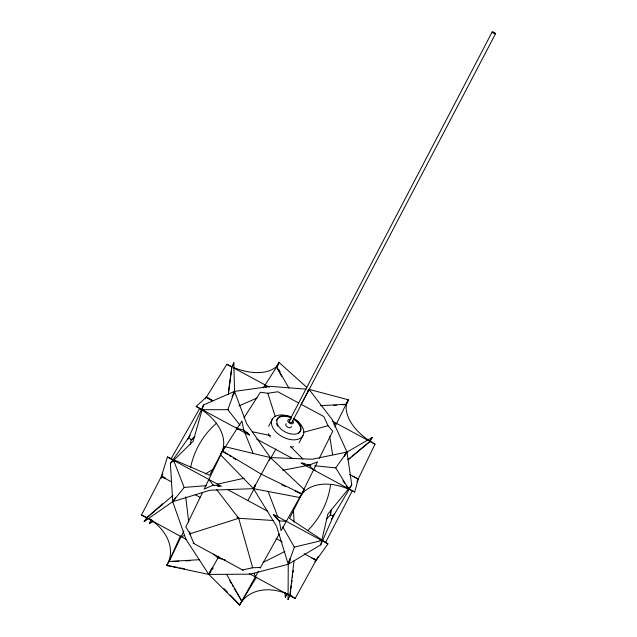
<?xml version="1.0" encoding="UTF-8"?>
<svg xmlns="http://www.w3.org/2000/svg" width="637" height="637" viewBox="0 0 637 637"><rect width="100%" height="100%" fill="white"/><g stroke="black" fill="none" stroke-linecap="round" stroke-linejoin="round"><path stroke-width="0.96" d="M318.062 556.746L295.138 598.493L290.13 595.117L288.075 599.688L288.243 564.294L289.724 558.697M289.891 595.643L294.039 560.656M228.38 394.399L231.884 367.008L226.852 364.292L205.329 398.858M290.257 594.13L290.759 590.196M291.013 588.23L291.396 585.284M291.65 583.317L292.033 580.363M292.415 577.417L292.67 575.45M293.052 572.496L293.307 570.529M228.404 392.448L231.78 367.238L233.843 362.787L234.52 391.405L233.835 394.184M330.683 512.156L330.197 514.943L333.43 515.906M331.423 509.162L330.507 515.038L326.248 519.155M190.272 444.57L191.196 439.721L194.89 436.425M148.628 518.454A44.837 33.753 20.4 0 1 166.647 565.465L208.801 574.431L250.118 574.168L288.243 564.294L320.73 544.858L327.88 514.083L351.759 484.964L347.006 452.063L332.243 419.679L309.033 389.374L307.902 390.951M330.579 484.622C328.23 502.036 320.069 518.112 307.775 530.605M288.075 599.688L288.521 597.92M190.646 467.224C194.285 450.088 203.307 434.498 216.668 423.103M162.578 503.859L146.996 517.459L144.161 521.584L172.715 501.677L209.995 490.235L253.494 488.667L299.836 497.561A48.842 32.105 32.6 0 1 354.713 492.051L358.193 479.088L375.026 444.124A42.305 24.198 30.9 0 1 347.73 400.96L334.823 426.989M233.054 365.598L233.843 362.787M306.063 389.143L270.399 386.356L234.52 391.405L203.529 404.957L193.138 441.242L170.39 463.473L172.715 501.677L185.956 539.348L208.801 574.431L239.679 605.15A44.948 33.96 34.6 0 1 288.179 594.305M222.178 451.553L209.661 475.226L167.412 457.008L161.4 476.404L141.446 515.102L147.354 518.311M233.946 393.228L234.52 391.405L246.694 423.844L270.351 457.573L304.104 489.503L289.54 518.446L327.944 543.887L316.215 560.257L314.75 561.516M269.483 460.256L270.351 457.573L312.257 459.229L347.006 452.063L372.319 437.38L369.834 441.616L352.452 456.219M211.516 399.932L206.332 397.138L196.148 406.438A48.707 31.89 22.5 0 1 220.362 454.595L253.494 488.667L276.617 526.305L288.243 564.294L294.342 547.111L282.74 526.815M308.372 391.198L309.033 389.374L348.527 399.829L346.186 404.495L342.3 404.782M284.978 592.346L285.304 597.18L286.754 593.278M255.397 484.343L253.494 488.667L255.7 485.577M320.73 544.858L334.536 513.398M169.211 560.902L180.422 535.9M153.796 521.17L149.488 523.479L151.272 519.561M187.835 439.379L203.529 404.957M211.635 568.196L208.801 574.431L210.99 571.174M288.243 564.294L290.353 559.796M232.027 396.676L234.52 391.405L227.839 409.647L240.038 425.253M183.902 530.924L168.996 561.675L166.647 565.465M202.558 492.457L185.813 526.99L190.431 534.316M220.816 454.802L204.19 489.089L213.212 485.099L221.453 486.254L167.412 457.008M254.458 486.987L253.494 488.667L270.351 457.573L224.773 446.641L222.52 451.283L227.544 454.404M276.952 366.49L278.974 362.397L306.835 387.4M299.836 497.561L317.545 461.841L308.969 465.177L282.669 470.281M319.217 458.473L332.729 431.225L328.023 425.723L323.867 416.566L301.277 404.391M239.679 605.15L258.375 571.317M352.476 490.386L325.467 542.724M356.871 481.699L358.193 479.088L352.994 476.277M268.647 426.36L272.389 419.011M289.325 420.89L492.17 31.938M218.913 556.189L208.801 574.431L210.202 571.93M247.865 500.674L253.837 489.24M308.157 391.046L309.033 389.374L300.975 404.622M291.961 422.315L495.546 33.721A1.911 0.486 27.6 0 0 493.237 32.025A1.911 0.486 27.6 0 0 492.791 32.742A1.911 0.486 27.6 0 0 495.546 33.721M222.639 450.678L224.773 446.641M299.087 442.779L302.989 435.509M162.833 473.809L161.4 476.404L161.456 478.252M170.931 459.094L199.819 408.285M278.974 362.397L276.45 366.952L281.634 376.292M346.186 404.041L348.527 399.829M240.882 602.61L239.679 604.768L230.132 594.934M260.143 568.148L279.245 533.981M300.624 495.721L281.068 530.709L279.356 520.899L273.687 514.521L327.944 543.887M304.104 489.503L301.58 494.017L295.289 491.103M271.075 457.613L275.893 449.109M344.577 456.275L347.006 452.063L344.49 454.906M285.304 597.18L287.383 593.668M331.471 519.219L351.759 484.964M242.235 600.572L256.488 577.17M220.362 454.595L241.917 421.025L243.692 429.935L253.263 453.687M243.955 417.856L260.406 392.249L267.795 393.268L277.812 391.755L298.665 402.99M263.208 387.893L278.688 363.791A42.177 24.071 24.5 0 1 233.731 367.557M174.737 499.583L172.715 501.677L175.47 497.545M212.089 569.55L213.188 567.925M149.488 523.479L151.837 520.071M170.39 463.473L190.216 435.389M269.164 459.158L270.351 457.573M345.843 453.568L347.006 452.063L335.739 467.877L314.702 465.751M172.715 501.677L184.173 487.44L206.436 485.641M370.463 439.618L372.319 437.38M144.161 521.584L146.08 519.617M194.277 437.388L191.474 439.952L188.632 437.627M146.669 517.937L173.041 495.355M348.678 459.388L350.939 457.485M347.754 459.826L369.962 441.401M205.21 474L212.806 469.525M263.121 562.455L284.858 551.467M238.971 405.936L256.99 398.021M181.139 536.641L184.73 535.494M189.213 534.061L238.692 518.263L273.743 520.533M303.172 432.404L328.023 425.723M333.772 424.178L336.591 423.422M294.342 547.111L321.741 540.526M217.074 484.239L244.122 478.244M242.506 569.94L252.69 567.734L238.692 518.263L216.66 489.582M319.981 540.216L321.892 539.873M313.468 470.329L315.434 470.082M214.223 485.641L213.682 485.705L208.864 479.446M333.541 405.435L336.463 405.212M169.092 561.476L199.548 559.692M320.475 405.705L346.106 404.232M172.93 561.492L178.838 561.221M185.725 560.894L190.646 560.671M252.069 567.75L260.509 567.495M201.419 409.583L203.346 409.535M202.295 409.75L228.564 409.647M202.072 410.053L204.023 410.101M286.3 521.353L278.608 520.851L278.345 520.349M310.88 465.368L301.118 463.115L354.713 492.051M217.758 486.087L219.518 486.31M167.197 565.393L177.819 567.511M179.753 567.893L184.579 568.857M237.091 428.542L243.692 429.935L249.521 435.254L196.148 406.438M252.3 431.751L270.59 435.612M301.827 462.94L304.613 463.625M225.562 560.13L217.989 557.948L213.522 554.118M165.11 477.774L161.4 476.404L164.832 478.363M141.446 515.102L146.199 517.125M163.223 477.185L161.4 476.404L171.743 482.01M358.193 479.088L349.697 474.501M281.817 484.868L285.416 486.533M301.707 493.786L261.592 474.374L222.639 451.044M311.812 557.996L316.215 560.257L313.818 558.482M233.453 367.852L269.268 387.145M332.434 421.184L368.385 440.549M369.245 441.011L375.026 444.124M211.245 400.339L206.332 397.138L213.092 400.792M256.735 439.148L293.044 458.751M227.337 489.439L267.803 511.336M195.24 494.734L200.456 497.553M236.956 517.324L238.692 518.263M276.139 538.544L282.231 541.848M304.088 553.68L316.215 560.257L313.73 558.601M149.52 518.868L151.176 519.76M148.222 518.781L186.299 539.443M193.186 543.178L243.199 570.314M249.234 573.587L288.33 594.799M289.198 595.269L295.138 598.493M229.216 455.447L230.889 456.49M233.397 458.051L235.905 459.611M206.332 397.138L209.581 399.24M246.623 432.045L249.33 434.601M290.424 446.418L302.83 458.966M308.34 464.54L313.579 469.835M224.001 588.612L227.409 592.123M273.568 514.823L277.748 519.657M342.953 480.776L344.585 483.26M346.225 485.744L348.399 489.057M335.38 467.287L348.527 488.706M279.014 369.866L280.049 371.554M229.702 580.721L231.207 583.277M232.202 584.981L233.198 586.685M234.201 588.389L241.694 601.169M276.705 366.872L288.983 388.164M226.637 574.407L241.797 600.97M348.375 487.44L349.299 489.12M236.51 427.475L237.322 429.227M174.068 459.874L174.88 461.642M193.871 543.552L190.192 534.586L189.866 531.839M173.59 460.352L184.173 487.44M268.002 491.167L277.939 517.18M172.866 459.962L173.487 461.801M265.119 384.915L266.003 387.67M267.795 393.268L275.272 416.59M254.235 573.204L255.27 576.867M329.703 436.345L332.61 454.683M185.733 496.86L188.719 522.117M293.442 509.329L294.079 522.101M293.609 418.326A13.027 8.002 27.6 0 1 296.89 433.717A13.027 8.002 27.6 0 1 277.199 423.605A13.027 8.002 27.6 0 1 291.364 417.171M293.227 419.058A13.019 8.01 27.6 0 1 298.657 433.335M277.605 426.105A13.019 8.01 27.6 0 1 276.625 423.661M276.593 420.659A13.019 8.01 27.6 0 1 291.746 418.262M293.681 418.493A17.39 10.725 27.6 0 1 298.227 439.204A17.39 10.725 27.6 0 1 271.903 425.548A17.39 10.725 27.6 0 1 291.3 417.259M293.649 446.704A17.295 10.781 27.6 0 1 290.942 447.142M270.231 437.046A17.295 10.781 27.6 0 1 268.424 433.757M292.789 420.914A3.074 1.879 27.6 0 1 292.112 423.772A3.074 1.879 27.6 0 1 287.972 421.535A3.074 1.879 27.6 0 1 290.098 419.464M291.428 426.519A3.058 1.879 27.6 0 1 287.653 427.18A3.058 1.879 27.6 0 1 286.22 423.716M292.033 422.084A1.497 0.916 27.6 0 1 290.791 422.626A1.497 0.916 27.6 0 1 289.302 421.479A1.497 0.916 27.6 0 1 290.026 420.531M231.972 366.801A42.177 24.071 24.5 0 1 226.852 364.292M289.883 595.093A44.948 33.96 34.6 0 1 292.383 596.375"/></g></svg>
